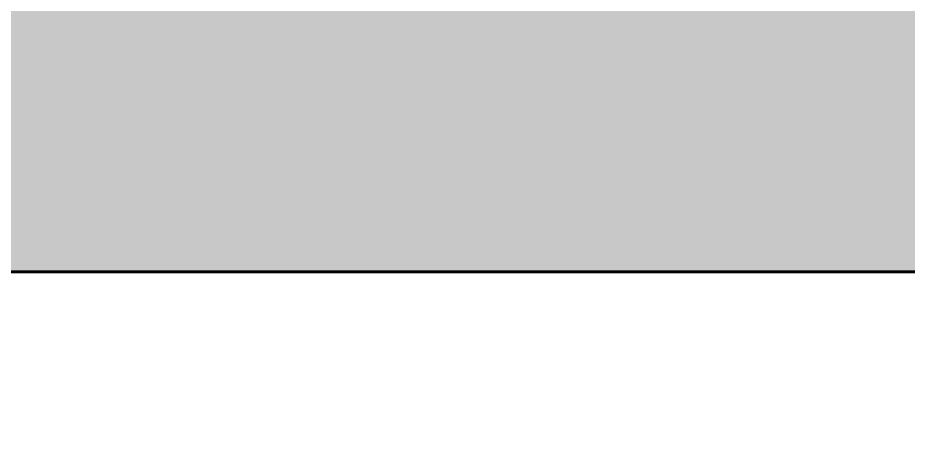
# Model space of a CAD drawing. Header units: inches. Extents: x -4061 to -1937, y 9836 to 11171.
# Drawn here: x -3497.549 to -3496.236, y 10351.338 to 10351.964 of the extents above; entities that cross this region are included whole.
import ezdxf

# ---------------------------------------------------------------- set-up
doc = ezdxf.new("R2010")
doc.units = ezdxf.units.IN
doc.header["$MEASUREMENT"] = 0
for name, color, linetype, lineweight in [('A-WALL-PATT-6', 111, 'Continuous', 9), ('I-WALL-2', 2, 'Continuous', 60), ('S-BEAM', 12, 'Continuous', 9)]:
    doc.layers.add(name, color=color, linetype=linetype, lineweight=lineweight)

# ---------------------------------------------------------------- blocks, each defined once
blk = doc.blocks.new('Dimension Lumber - 2x10-V113-ENLARGED RCP - 1ST FLOOR PLAN - WEST')
at = {"layer": 'S-BEAM'}
h = blk.add_hatch(color=256, dxfattribs=at)
h.paths.add_polyline_path([(-41, -0.2), (-41, 0.55), (-39, 0.55), (-39, -0.2), (-23.775, -0.2), (-23.775, 0.75), (-45, 0.75), (-45, -0.2), (-42.9287, -0.2)], flags=0)
h.paths.add_polyline_path([(35.4, -0.2), (35.4, 0.75), (19.2, 0.75), (19.2, -0.2), (27.0212, -0.2)], flags=0)

msp = doc.modelspace()

# ---------------------------------------------------------------- hatches: boundary and pattern name
at = {"layer": 'A-WALL-PATT-6'}
h = msp.add_hatch(dxfattribs=at)
h.set_pattern_fill('FP_1', color=256, style=0, pattern_type=2)
h.set_pattern_definition([(0, (0, -1152), (20.48, 5.12), [0.845, -14.515, 0.845, -14.515, -81.92]), (0, (0, -1152), (20.48, 5.12), [-30.72, 0.845, -29.875, 0.845, -14.515, -35.84]), (0, (0, -1152), (20.48, 5.12), [-76.8, 0.845, -9.395, 0.845, -24.755]), (120, (7.68, -1149.44), (-14.67405, 15.1762003), [0.845, -14.515, 0.845, -14.515, -81.92]), (120, (7.68, -1149.44), (-14.67405, 15.1762003), [-30.72, 0.845, -29.875, 0.845, -14.515, -35.84]), (120, (7.68, -1149.44), (-14.67405, 15.1762003), [-76.8, 0.845, -9.395, 0.845, -24.755]), (240, (10.24, -1139.2), (-5.80595, -20.2962003), [0.845, -14.515, 0.845, -14.515, -81.92]), (240, (10.24, -1139.2), (-5.80595, -20.2962003), [-30.72, 0.845, -29.875, 0.845, -14.515, -35.84]), (240, (10.24, -1139.2), (-5.80595, -20.2962003), [-76.8, 0.845, -9.395, 0.845, -24.755])])
h.paths.add_polyline_path([(-3434.7237, 10350.9644), (-3417.8987, 10350.9644), (-3417.8987, 10351.5894), (-3454.9237, 10351.5894), (-3454.9237, 10350.9644), (-3442.2315, 10350.9644)], flags=0)
h.paths.add_polyline_path([(-3712.434, 10350.9644), (-3504.2987, 10350.9644), (-3504.2987, 10351.5894), (-3822.7237, 10351.5894), (-3822.7237, 10350.9644), (-3718.1523, 10350.9644)], flags=0)
h.paths.add_polyline_path([(-3498.9237, 10350.9644), (-3494.9237, 10350.9644), (-3494.9237, 10351.5894), (-3499.5487, 10351.5894), (-3499.5487, 10350.9644)], flags=0)

# ---------------------------------------------------------------- linework, layer by layer
at = {"layer": 'I-WALL-2'}
msp.add_line((-3498.9237, 10351.5894), (-3494.9237, 10351.5894), dxfattribs=at)

# ---------------------------------------------------------------- block references
at = {"layer": 'S-BEAM'}
msp.add_blockref('Dimension Lumber - 2x10-V113-ENLARGED RCP - 1ST FLOOR PLAN - WEST', (-3453.9237, 10351.7894), dxfattribs=at)

doc.saveas('drawing.dxf')
